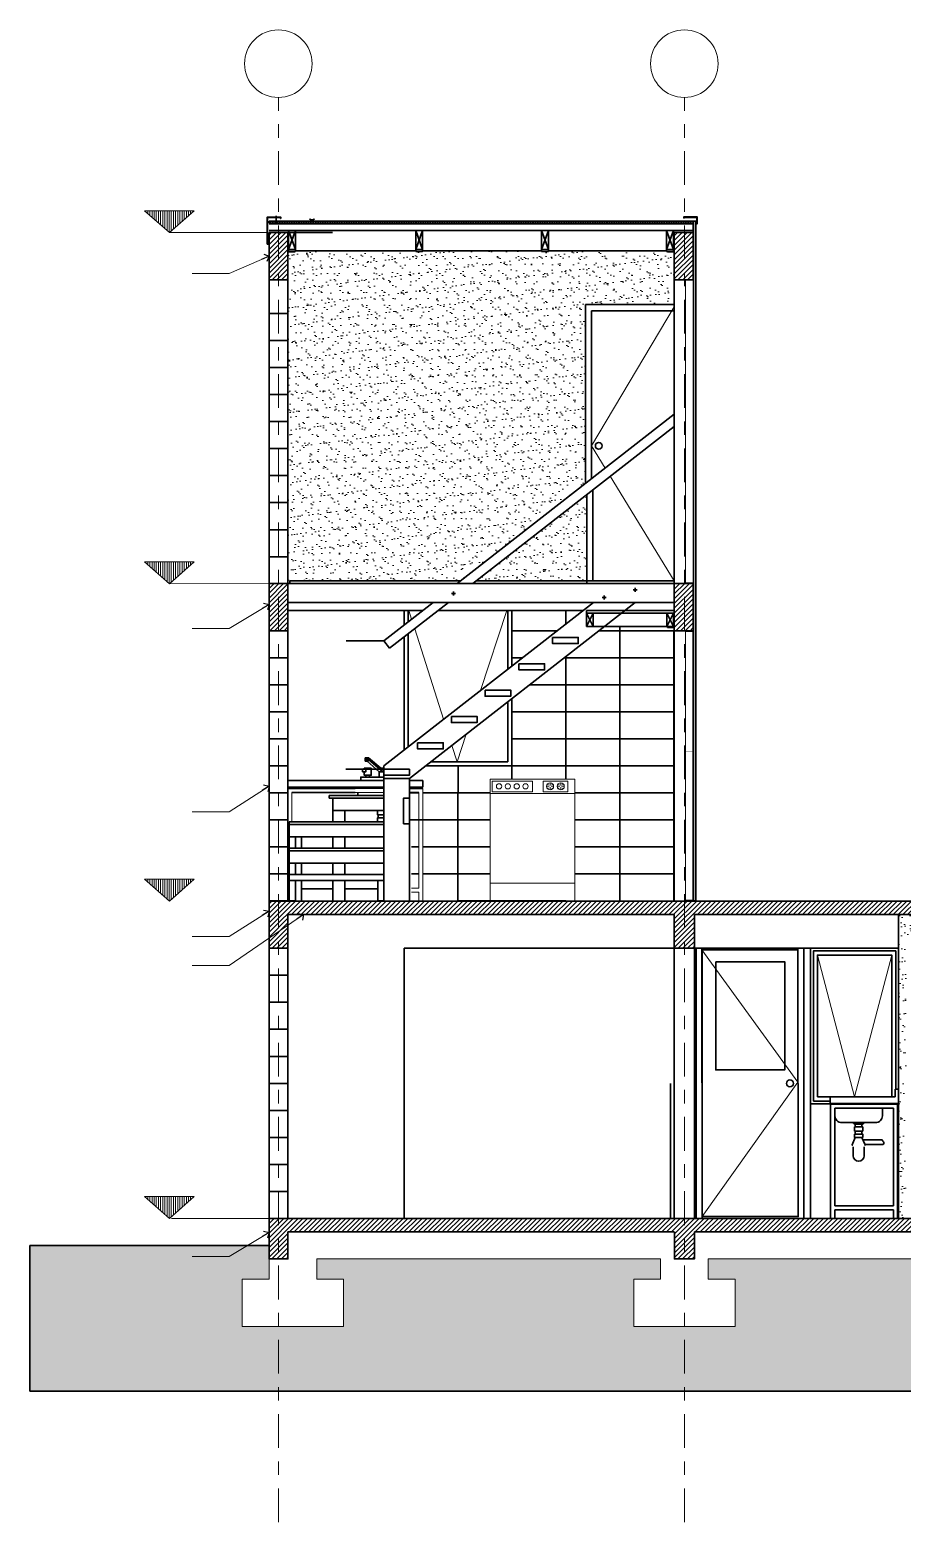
# Model space of a CAD drawing. Header units: metres. Extents: x -111 to 15, y -108 to -10.
# Drawn here: x -35.19 to -28.73, y -39.1 to -28.05 of the extents above; entities that cross this region are included whole.
import ezdxf

# ---------------------------------------------------------------- set-up
doc = ezdxf.new("R2010")
doc.units = ezdxf.units.M
doc.header["$LTSCALE"] = 5
doc.header["$MEASUREMENT"] = 0
doc.linetypes.add('CENTER', pattern=[2, 1.25, -0.25, 0.25, -0.25])
doc.layers.get('0').update_dxf_attribs({"color": 30})
for name, color, linetype, lineweight in [('A-ANNO-SYMB', 3, 'Continuous', 18), ('A-ELEV-MBE1', 7, 'Continuous', 35), ('A-SECT-MCUT', 7, 'Continuous', 35), ('A-SECT-PATT', 8, 'Continuous', 18)]:
    doc.layers.add(name, color=color, linetype=linetype, lineweight=lineweight)
doc.styles.add('E-ROMANS', font='romans.shx', dxfattribs={"width": 0.8})
doc.dimstyles.new('E-0050_TICK_12', dxfattribs={"dimscale": 0.001, "dimtxt": 60, "dimasz": 60, "dimexe": 30, "dimexo": 20, "dimgap": 30, "dimtad": 0, "dimzin": 0, "dimdsep": 46, "dimtxsty": 'E-ROMANS', "dimblk": 'OBLIQUE', "dimcen": 30, "dimclrd": 256, "dimclre": 256, "dimclrt": 256, "dimadec": 0, "dimazin": 0, "dimtfac": 1, "dimtmove": 1, "dimatfit": 3, "dimldrblk": 'OPEN90', "dimfxl": 1, "dimtfill": 1, "dimtolj": 1, "dimtzin": 0, "dimlwd": -1, "dimarcsym": 0})
pattern_1 = [(45, (-35.186701, -38.129995), (-0.01767767, 0.01767767), [])]
pattern_2 = [(37.5, (-35.1867, -38.129995), (-0.00314967, 0.0963412), [0, -0.076, 0, -0.085, 0, -0.08125]), (7.5, (-35.1867, -38.13), (0.0884888, 0.1411073), [0, -0.041, 0, -0.0685, 0, -0.02625]), (327.5, (-35.2482, -38.129995), (0.1557071, 0.00028295), [0, -0.025, 0, -0.09, 0, -0.1175]), (317.5, (-35.2482, -38.13), (0.1503063, 0.0438838), [0, -0.0125, 0, -0.059, 0, -0.0675])]

# ---------------------------------------------------------------- blocks, each defined once
blk = doc.blocks.new('_Oblique')
at = {"color": 0, "linetype": 'ByBlock', "lineweight": -2}
blk.add_line((-0.5, -0.5), (0.5, 0.5), dxfattribs=at)
blk = doc.blocks.new('_Open90')
at = {"color": 0, "linetype": 'ByBlock', "lineweight": -2}
for p, q in [((0, 0), (-1, 0)), ((-0.5, 0.5), (0, 0)), ((0, 0), (-0.5, -0.5))]:
    blk.add_line(p, q, dxfattribs=at)

msp = doc.modelspace()

# ---------------------------------------------------------------- hatches: boundary and pattern name
at = {"layer": 'A-SECT-PATT'}
h = msp.add_hatch(dxfattribs=at)
h.set_pattern_fill('ANSI31', color=256, scale=0.005, angle=225, style=0)
h.set_pattern_definition([(270, (170.330776, -161.218171), (0.015875, -3e-17), [])])
h.paths.add_polyline_path([(-34.337, -29.391), (-34.153, -29.553), (-33.969, -29.391)])
h = msp.add_hatch(dxfattribs=at)
h.set_pattern_fill('ANSI31', color=256, scale=0.1, style=0)
h.set_pattern_definition([(45, (-53.859496, -47.525636), (-0.008838835, 0.008838835), [])])
h.paths.add_polyline_path([(-30.276, -29.469), (-33.416, -29.469), (-33.416, -29.484), (-30.276, -29.484)])
h = msp.add_hatch(dxfattribs=at)
h.set_pattern_fill('ANSI31', color=256, scale=0.2, style=0)
h.set_pattern_definition(pattern_1)
h.paths.add_polyline_path([(-33.276, -29.552), (-33.416, -29.552), (-33.416, -29.902), (-33.276, -29.902)])
h = msp.add_hatch(dxfattribs=at)
h.set_pattern_fill('ANSI31', color=256, scale=0.2, style=0)
h.set_pattern_definition(pattern_1)
h.paths.add_polyline_path([(-30.276, -29.552), (-30.416, -29.552), (-30.416, -29.902), (-30.276, -29.902)])
h = msp.add_hatch(dxfattribs=at)
h.set_pattern_fill('AR-SAND', color=256, scale=0.05, style=0)
h.set_pattern_definition(pattern_2)
h.paths.add_polyline_path([(-31.074, -30.086), (-30.416, -30.086), (-30.416, -29.902), (-30.416, -29.694), (-30.422, -29.694), (-30.422, -29.692), (-30.472, -29.692), (-30.472, -29.688), (-31.348, -29.688), (-31.348, -29.692), (-31.398, -29.692), (-31.398, -29.688), (-32.279, -29.688), (-32.279, -29.692), (-32.329, -29.692), (-32.329, -29.688), (-33.221, -29.688), (-33.221, -29.692), (-33.226, -29.692), (-33.226, -29.694), (-33.276, -29.694), (-33.276, -29.902), (-33.276, -30.152), (-33.276, -30.352), (-33.276, -30.552), (-33.276, -30.752), (-33.276, -30.952), (-33.276, -31.152), (-33.276, -31.352), (-33.276, -31.552), (-33.276, -31.752), (-33.276, -31.952), (-33.276, -32.151), (-33.263, -32.151), (-33.263, -32.131), (-31.996, -32.131), (-31.074, -31.412)])
h.paths.add_polyline_path([(-31.064, -31.493), (-31.882, -32.131), (-31.064, -32.131)], flags=17)
h = msp.add_hatch(dxfattribs=at)
h.set_pattern_fill('ANSI31', color=256, scale=0.005, angle=225, style=0)
h.set_pattern_definition([(270, (170.330776, -163.817288), (0.015875, -3e-17), [])])
h.paths.add_polyline_path([(-34.337, -31.99), (-34.153, -32.152), (-33.969, -31.99)])
h = msp.add_hatch(dxfattribs=at)
h.set_pattern_fill('ANSI31', color=256, scale=0.2, style=0)
h.set_pattern_definition(pattern_1)
h.paths.add_polyline_path([(-33.276, -32.15), (-33.416, -32.15), (-33.416, -32.5), (-33.276, -32.5)])
h = msp.add_hatch(dxfattribs=at)
h.set_pattern_fill('ANSI31', color=256, scale=0.2, style=0)
h.set_pattern_definition(pattern_1)
h.paths.add_polyline_path([(-30.276, -32.15), (-30.416, -32.15), (-30.416, -32.5), (-30.276, -32.5)])
h = msp.add_hatch(dxfattribs=at)
h.set_pattern_fill('STEEL', color=256, scale=0.02, angle=90, style=0)
h.set_pattern_definition([(225, (34.5176769, -66.8587383), (-0.00176776695, 0.00176776695), []), (225, (34.5164269, -66.8587383), (-0.00176776695, 0.00176776695), [])])
h.paths.add_polyline_path([(-30.466, -32.475), (-30.466, -32.47), (-30.421, -32.47), (-30.421, -32.425), (-30.416, -32.425), (-30.416, -32.475)])
h = msp.add_hatch(dxfattribs=at)
h.set_pattern_fill('ANSI31', color=256, scale=0.005, angle=225, style=0)
h.set_pattern_definition([(270, (170.330776, -166.166081), (0.015875, -3e-17), [])])
h.paths.add_polyline_path([(-34.337, -34.339), (-34.153, -34.501), (-33.969, -34.339)])
h = msp.add_hatch(dxfattribs=at)
h.set_pattern_fill('ANSI31', color=256, scale=0.2, style=0)
h.set_pattern_definition(pattern_1)
h.paths.add_polyline_path([(-33.276, -34.601), (-30.416, -34.601), (-30.416, -34.851), (-30.266, -34.851), (-30.266, -34.601), (-27.423, -34.601), (-27.423, -34.851), (-27.273, -34.851), (-27.273, -34.501), (-27.423, -34.501), (-32.079, -34.501), (-33.416, -34.501), (-33.416, -34.851), (-33.276, -34.851)])
h = msp.add_hatch(dxfattribs=at)
h.set_pattern_fill('AR-SAND', color=256, scale=0.05, style=0)
h.set_pattern_definition(pattern_2)
h.paths.add_polyline_path([(-27.423, -35.051), (-27.423, -34.851), (-27.423, -34.601), (-28.756, -34.601), (-28.756, -36.851), (-28.701, -36.851), (-28.701, -36.847), (-28.701, -34.802), (-27.981, -34.802), (-27.981, -36.847), (-27.981, -36.851), (-27.423, -36.851), (-27.423, -36.651), (-27.423, -36.451), (-27.423, -36.251), (-27.423, -36.051), (-27.423, -35.851), (-27.423, -35.651), (-27.423, -35.451)])
h = msp.add_hatch(dxfattribs=at)
h.set_pattern_fill('ANSI31', color=256, scale=0.005, angle=225, style=0)
h.set_pattern_definition([(270, (170.330776, -168.516081), (0.015875, -3e-17), [])])
h.paths.add_polyline_path([(-34.337, -36.689), (-34.153, -36.851), (-33.969, -36.689)])
h = msp.add_hatch(dxfattribs=at)
h.set_pattern_fill('ANSI31', color=256, scale=0.2, style=0)
h.set_pattern_definition(pattern_1)
h.paths.add_polyline_path([(-27.273, -36.851), (-27.413, -36.851), (-30.266, -36.851), (-30.415, -36.851), (-33.276, -36.851), (-33.416, -36.851), (-33.416, -37.151), (-33.276, -37.151), (-33.276, -36.951), (-30.415, -36.951), (-30.415, -37.151), (-30.266, -37.151), (-30.266, -36.951), (-27.413, -36.951), (-27.413, -37.151), (-27.273, -37.151)])
h = msp.add_hatch(dxfattribs=at)
h.set_pattern_fill('DOTS', color=256, style=0)
h.set_pattern_definition([(0, (-82.26062, -40.94572), (0.03125, 0.0625), [0, -0.0625])])
h.paths.add_polyline_path([(-27.824, -37.301), (-27.625, -37.301), (-27.625, -37.151), (-30.165, -37.151), (-30.165, -37.301), (-29.966, -37.301), (-29.966, -37.651), (-30.716, -37.651), (-30.716, -37.301), (-30.517, -37.301), (-30.517, -37.151), (-33.063, -37.151), (-33.063, -37.301), (-32.864, -37.301), (-32.864, -37.651), (-33.614, -37.651), (-33.614, -37.301), (-33.415, -37.301), (-33.415, -37.151), (-33.416, -37.151), (-33.416, -37.051), (-35.187, -37.051), (-35.187, -38.13), (-24.715, -38.13), (-24.715, -37.651), (-24.715, -37.301), (-24.516, -37.301), (-24.516, -37.151), (-24.41, -37.151), (-24.41, -37.051), (-27.273, -37.051), (-27.273, -37.151), (-27.273, -37.301), (-27.074, -37.301), (-27.074, -37.651), (-27.824, -37.651)])

# ---------------------------------------------------------------- linework, layer by layer
at = {"layer": 'A-ANNO-SYMB'}
for p, q in [((-34.153, -29.553), (-33.426, -29.551)), ((-30.333, -29.904), (-30.333, -32.145)), ((-30.313, -29.906), (-30.276, -29.906)), ((-30.276, -29.906), (-30.276, -32.147)), ((-30.277, -32.145), (-30.333, -32.145)), ((-30.276, -32.147), (-30.313, -32.147)), ((-34.155, -32.152), (-33.209, -32.151)), ((-30.333, -32.506), (-30.333, -34.495)), ((-30.277, -32.506), (-30.333, -32.506)), ((-30.277, -32.506), (-30.277, -34.497)), ((-33.276, -33.659), (-33.276, -33.609)), ((-33.276, -34.436), (-33.276, -33.667)), ((-32.566, -33.667), (-32.777, -33.667)), ((-32.278, -34.436), (-32.278, -33.667)), ((-33.246, -33.909), (-33.246, -33.697)), ((-32.566, -33.697), (-32.777, -33.697)), ((-32.308, -34.406), (-32.308, -33.697)), ((-33.276, -34.436), (-33.276, -34.5)), ((-32.36, -34.406), (-32.308, -34.406)), ((-32.36, -34.436), (-32.308, -34.436)), ((-32.308, -34.436), (-32.308, -34.5)), ((-32.278, -34.436), (-32.278, -34.5)), ((-30.278, -34.495), (-30.333, -34.495)), ((-33.416, -36.851), (-34.139, -36.851))]:
    msp.add_line(p, q, dxfattribs=at)
at = {"layer": 'A-ANNO-SYMB', "ltscale": 0.003}
for p, q in [((-31.029, -31.131), (-30.416, -30.101)), ((-31.029, -31.131), (-30.927, -31.297)), ((-30.891, -31.357), (-30.416, -32.131)), ((-32.38, -32.351), (-32.36, -32.414)), ((-31.85, -32.943), (-31.655, -32.351)), ((-32.337, -32.485), (-32.124, -33.156)), ((-32.062, -33.349), (-32.023, -33.471)), ((-32.023, -33.471), (-31.956, -33.267)), ((-31.778, -33.609), (-31.778, -33.659)), ((-31.361, -33.652), (-31.341, -33.652)), ((-31.348, -33.665), (-31.353, -33.671)), ((-31.352, -33.635), (-31.348, -33.639)), ((-31.335, -33.646), (-31.335, -33.626)), ((-31.335, -33.659), (-31.335, -33.678)), ((-31.308, -33.652), (-31.328, -33.652)), ((-31.322, -33.639), (-31.316, -33.634)), ((-31.316, -33.671), (-31.322, -33.665)), ((-31.282, -33.652), (-31.263, -33.652)), ((-31.269, -33.665), (-31.275, -33.671)), ((-31.274, -33.635), (-31.269, -33.639)), ((-31.256, -33.646), (-31.256, -33.626)), ((-31.256, -33.659), (-31.256, -33.678)), ((-31.23, -33.652), (-31.25, -33.652)), ((-31.243, -33.639), (-31.238, -33.634)), ((-31.238, -33.671), (-31.243, -33.665)), ((-31.152, -33.705), (-31.778, -33.705)), ((-31.778, -34.37), (-31.152, -34.37)), ((-29.081, -35.952), (-29.356, -34.901)), ((-29.081, -35.952), (-28.806, -34.901)), ((-33.415, -37.151), (-33.415, -37.301)), ((-33.063, -37.151), (-30.517, -37.151)), ((-33.063, -37.151), (-33.063, -37.301)), ((-30.517, -37.151), (-30.517, -37.301)), ((-30.165, -37.151), (-27.625, -37.151)), ((-30.165, -37.151), (-30.165, -37.301)), ((-33.614, -37.301), (-33.614, -37.651)), ((-33.415, -37.301), (-33.614, -37.301)), ((-32.864, -37.301), (-33.063, -37.301)), ((-32.864, -37.301), (-32.864, -37.651)), ((-30.716, -37.301), (-30.716, -37.651)), ((-30.517, -37.301), (-30.716, -37.301)), ((-29.966, -37.301), (-30.165, -37.301)), ((-29.966, -37.301), (-29.966, -37.651)), ((-32.864, -37.651), (-33.614, -37.651)), ((-29.966, -37.651), (-30.716, -37.651))]:
    msp.add_line(p, q, dxfattribs=at)
at = {"layer": 'A-ANNO-SYMB', "linetype": 'CENTER', "ltscale": 0.04}
for points in [[(-33.346, -39.1), (-33.346, -28.552)], [(-30.341, -39.1), (-30.341, -28.552)]]:
    msp.add_lwpolyline(points, dxfattribs=at)
at = {"layer": 'A-ANNO-SYMB'}
for points in [[(-34.153, -29.553), (-34.337, -29.391), (-33.969, -29.391)], [(-34.153, -32.152), (-34.337, -31.99), (-33.969, -31.99)], [(-34.153, -34.501), (-34.337, -34.339), (-33.969, -34.339)], [(-32.308, -34.436), (-32.36, -34.436), (-32.36, -34.436), (-32.308, -34.436)], [(-34.153, -36.851), (-34.337, -36.689), (-33.969, -36.689)]]:
    msp.add_lwpolyline(points, close=True, dxfattribs=at)
at = {"layer": 'A-ANNO-SYMB', "ltscale": 0.003}
for points in [[(-31.778, -34.5), (-31.778, -33.6), (-31.152, -33.6), (-31.152, -34.5)], [(-31.765, -33.692), (-31.765, -33.613), (-31.465, -33.613), (-31.465, -33.692)], [(-31.387, -33.692), (-31.387, -33.613), (-31.204, -33.613), (-31.204, -33.692)]]:
    msp.add_lwpolyline(points, close=True, dxfattribs=at)
msp.add_lwpolyline([(-30.211, -34.862), (-29.501, -35.841), (-30.208, -36.837)], dxfattribs=at)
at = {"layer": 'A-ANNO-SYMB'}
for centre in [(-33.347, -28.302), (-30.341, -28.302)]:
    msp.add_circle(centre, 0.25, dxfattribs=at)
at = {"layer": 'A-ANNO-SYMB', "ltscale": 0.003}
for centre, radius in [((-31.713, -33.652), 0.0196), ((-31.648, -33.652), 0.0196), ((-31.582, -33.652), 0.0196), ((-31.517, -33.652), 0.0196), ((-31.335, -33.652), 0.0261), ((-31.256, -33.652), 0.0261)]:
    msp.add_circle(centre, radius, dxfattribs=at)
at = {"layer": 'A-ELEV-MBE1'}
for p, q in [((-33.416, -29.469), (-30.276, -29.469)), ((-33.416, -29.484), (-33.416, -29.469)), ((-33.416, -29.484), (-30.276, -29.484)), ((-33.416, -29.488), (-30.276, -29.488)), ((-33.364, -29.429), (-33.364, -29.488)), ((-33.332, -29.448), (-33.329, -29.448)), ((-30.342, -29.447), (-30.345, -29.447)), ((-30.276, -29.484), (-30.276, -29.469)), ((-30.276, -29.484), (-30.276, -29.552)), ((-30.256, -29.469), (-30.274, -29.469)), ((-30.255, -29.487), (-30.255, -29.474)), ((-30.252, -29.474), (-30.255, -29.474)), ((-30.252, -29.484), (-30.252, -29.474)), ((-33.416, -29.538), (-30.276, -29.538)), ((-33.276, -29.552), (-32.945, -29.552)), ((-33.271, -29.594), (-33.276, -29.594)), ((-33.272, -29.594), (-33.272, -29.538)), ((-30.422, -29.692), (-30.422, -29.538)), ((-33.422, -29.635), (-33.422, -29.625)), ((-33.419, -29.625), (-33.422, -29.625)), ((-33.419, -29.638), (-33.419, -29.625)), ((-33.226, -29.694), (-33.226, -29.692)), ((-33.221, -29.688), (-32.329, -29.688)), ((-32.279, -29.688), (-31.398, -29.688)), ((-31.348, -29.688), (-30.472, -29.688)), ((-30.422, -29.644), (-30.417, -29.644)), ((-30.416, -29.902), (-30.416, -34.501)), ((-31.074, -31.412), (-31.074, -30.086)), ((-30.416, -30.086), (-31.074, -30.086)), ((-31.029, -30.131), (-31.029, -31.377)), ((-30.416, -30.131), (-31.029, -30.131)), ((-32.022, -32.151), (-30.416, -30.898)), ((-31.908, -32.151), (-30.416, -30.987)), ((-31.019, -31.458), (-31.019, -32.131)), ((-31.064, -32.131), (-31.064, -31.493)), ((-33.263, -32.131), (-33.263, -32.151)), ((-31.996, -32.131), (-33.263, -32.131)), ((-30.416, -32.131), (-31.882, -32.131)), ((-31.064, -32.131), (-31.064, -32.151)), ((-33.276, -32.151), (-30.416, -32.151)), ((-32.035, -32.225), (-32.065, -32.225)), ((-32.05, -32.24), (-32.05, -32.21)), ((-31.064, -32.151), (-31.882, -32.151)), ((-30.378, -32.151), (-31.064, -32.151)), ((-30.919, -32.254), (-30.949, -32.254)), ((-30.934, -32.269), (-30.934, -32.239)), ((-30.69, -32.198), (-30.72, -32.198)), ((-30.705, -32.213), (-30.705, -32.183)), ((-33.276, -32.291), (-30.416, -32.291)), ((-32.278, -32.351), (-33.276, -32.351)), ((-32.566, -33.501), (-31.014, -32.291)), ((-32.566, -32.575), (-32.201, -32.291)), ((-32.523, -32.63), (-32.088, -32.291)), ((-32.416, -32.351), (-32.416, -32.458)), ((-32.416, -32.458), (-32.416, -32.351)), ((-32.386, -32.435), (-32.386, -32.351)), ((-32.376, -33.594), (-30.705, -32.291)), ((-31.091, -32.351), (-32.164, -32.351)), ((-31.648, -32.786), (-31.648, -32.351)), ((-31.618, -32.711), (-31.618, -32.351)), ((-31.218, -32.45), (-31.218, -32.351)), ((-31.066, -32.35), (-31.066, -32.37)), ((-30.807, -32.37), (-30.416, -32.37)), ((-30.416, -32.351), (-30.782, -32.351)), ((-30.781, -32.35), (-30.416, -32.35)), ((-30.421, -32.469), (-30.421, -32.37)), ((-30.935, -32.47), (-30.416, -32.47)), ((-32.566, -32.575), (-32.846, -32.575)), ((-32.566, -32.575), (-32.523, -32.63)), ((-32.416, -32.615), (-32.416, -32.547)), ((-32.416, -32.547), (-32.416, -33.384)), ((-32.416, -32.547), (-32.416, -32.615)), ((-32.386, -33.361), (-32.386, -32.524)), ((-32.386, -32.583), (-32.386, -32.524)), ((-32.416, -33.384), (-32.416, -32.757)), ((-31.648, -33.471), (-31.648, -33.027)), ((-31.618, -33.501), (-31.618, -33.028)), ((-32.705, -33.44), (-32.705, -33.453)), ((-32.679, -33.44), (-32.705, -33.44)), ((-32.705, -33.453), (-32.705, -33.466)), ((-32.705, -33.453), (-32.679, -33.453)), ((-32.705, -33.466), (-32.679, -33.466)), ((-32.69, -33.466), (-32.6, -33.544)), ((-32.679, -33.453), (-32.679, -33.44)), ((-32.574, -33.531), (-32.679, -33.44)), ((-32.679, -33.466), (-32.679, -33.453)), ((-32.679, -33.453), (-32.574, -33.544)), ((-32.218, -33.471), (-31.648, -33.471)), ((-31.648, -33.471), (-32.036, -33.471)), ((-32.566, -33.525), (-32.848, -33.525)), ((-32.698, -33.583), (-32.698, -33.57)), ((-32.672, -33.57), (-32.672, -33.583)), ((-32.6, -33.544), (-32.6, -33.583)), ((-32.6, -33.544), (-32.574, -33.544)), ((-32.566, -33.518), (-32.589, -33.518)), ((-32.566, -33.501), (-32.566, -34.305)), ((-31.618, -33.5), (-32.102, -33.5)), ((-31.618, -33.501), (-32.102, -33.501)), ((-33.276, -33.609), (-32.566, -33.609)), ((-33.276, -33.659), (-32.566, -33.659)), ((-33.276, -33.667), (-32.777, -33.667)), ((-32.737, -33.609), (-32.566, -33.609)), ((-32.566, -33.705), (-32.566, -33.588)), ((-32.376, -33.594), (-32.566, -33.594)), ((-32.376, -33.594), (-32.376, -34.5)), ((-32.376, -33.609), (-32.278, -33.609)), ((-32.376, -33.659), (-32.278, -33.659)), ((-32.376, -33.667), (-32.278, -33.667)), ((-32.278, -33.659), (-32.278, -33.609)), ((-33.246, -33.697), (-32.777, -33.697)), ((-32.97, -33.72), (-32.97, -33.74)), ((-32.566, -33.72), (-32.97, -33.72)), ((-32.566, -33.74), (-32.97, -33.74)), ((-32.944, -33.74), (-32.944, -33.915)), ((-32.376, -33.697), (-32.308, -33.697)), ((-32.308, -33.7), (-32.376, -33.7)), ((-31.152, -33.7), (-30.418, -33.7)), ((-30.418, -33.7), (-30.418, -34.5)), ((-33.266, -33.935), (-33.266, -33.915)), ((-32.566, -33.915), (-33.266, -33.915)), ((-32.566, -33.83), (-32.944, -33.83)), ((-32.854, -33.83), (-32.854, -33.915)), ((-32.609, -33.832), (-32.609, -33.83)), ((-32.609, -33.886), (-32.609, -33.862)), ((-33.266, -34.11), (-33.266, -33.935)), ((-32.566, -33.935), (-33.266, -33.935)), ((-32.566, -34.025), (-33.266, -34.025)), ((-33.221, -34.11), (-33.221, -34.025)), ((-33.176, -34.025), (-33.176, -34.11)), ((-32.944, -34.025), (-32.944, -34.11)), ((-32.854, -34.025), (-32.854, -34.11)), ((-33.266, -34.11), (-33.266, -34.13)), ((-32.566, -34.11), (-33.266, -34.11)), ((-33.266, -34.13), (-33.266, -34.305)), ((-32.566, -34.13), (-33.266, -34.13)), ((-32.566, -34.22), (-33.266, -34.22)), ((-33.221, -34.22), (-33.221, -34.305)), ((-33.176, -34.305), (-33.176, -34.22)), ((-32.944, -34.22), (-32.944, -34.305)), ((-32.854, -34.22), (-32.854, -34.305)), ((-33.266, -34.35), (-33.266, -34.305)), ((-32.566, -34.305), (-33.266, -34.305)), ((-32.566, -34.35), (-33.266, -34.35)), ((-33.176, -34.35), (-33.176, -34.5)), ((-32.944, -34.35), (-32.944, -34.5)), ((-32.854, -34.35), (-32.854, -34.5)), ((-32.566, -34.305), (-32.566, -34.35)), ((-32.944, -34.41), (-33.176, -34.41)), ((-32.611, -34.41), (-32.854, -34.41)), ((-28.756, -34.601), (-28.756, -36.851)), ((-32.416, -34.851), (-32.416, -36.851)), ((-32.416, -34.851), (-28.756, -34.851)), ((-30.417, -34.851), (-30.416, -36.851)), ((-30.266, -34.851), (-30.266, -36.851)), ((-30.253, -34.851), (-30.253, -36.851)), ((-30.211, -34.862), (-30.211, -34.851)), ((-30.211, -34.862), (-29.581, -34.862)), ((-30.208, -36.851), (-30.208, -34.866)), ((-29.501, -34.862), (-29.501, -34.851)), ((-29.456, -34.851), (-29.456, -36.851)), ((-29.406, -34.851), (-29.406, -36.851)), ((-30.443, -36.851), (-30.443, -35.851)), ((-28.781, -35.951), (-28.781, -35.895)), ((-28.781, -35.895), (-28.781, -35.951)), ((-28.756, -35.895), (-28.781, -35.895)), ((-29.261, -36.002), (-29.406, -36.002)), ((-29.261, -35.982), (-29.386, -35.982)), ((-29.261, -35.952), (-29.356, -35.952)), ((-29.261, -35.951), (-29.261, -36.001)), ((-29.261, -35.951), (-28.781, -35.951)), ((-29.261, -36.001), (-28.756, -36.001)), ((-29.258, -36.005), (-29.258, -36.851)), ((-29.258, -36.005), (-28.762, -36.005)), ((-29.19, -35.952), (-28.805, -35.952)), ((-28.762, -36.005), (-28.762, -36.851)), ((-29.228, -36.035), (-28.792, -36.035)), ((-29.228, -36.035), (-29.228, -36.757)), ((-28.792, -36.035), (-28.792, -36.757)), ((-29.076, -36.174), (-29.076, -36.154)), ((-29.076, -36.227), (-29.076, -36.204)), ((-29.026, -36.174), (-29.026, -36.154)), ((-29.026, -36.227), (-29.026, -36.204)), ((-29.092, -36.321), (-29.092, -36.387)), ((-29.076, -36.253), (-29.076, -36.251)), ((-29.076, -36.253), (-29.026, -36.253)), ((-29.026, -36.253), (-29.026, -36.251)), ((-29.019, -36.268), (-28.876, -36.268)), ((-29.01, -36.321), (-29.01, -36.387)), ((-29.004, -36.303), (-28.868, -36.303)), ((-29.228, -36.757), (-28.792, -36.757)), ((-29.228, -36.787), (-28.792, -36.787)), ((-29.228, -36.787), (-29.228, -36.851)), ((-28.792, -36.787), (-28.792, -36.851)), ((-33.416, -37.051), (-35.187, -37.051)), ((-35.187, -37.051), (-35.187, -38.13)), ((-35.187, -38.13), (-13.392, -38.13))]:
    msp.add_line(p, q, dxfattribs=at)
at = {"layer": 'A-ELEV-MBE1', "ltscale": 0.03}
for p, q in [((-31.066, -32.35), (-30.781, -32.35)), ((-31.066, -32.37), (-30.807, -32.37)), ((-31.016, -32.37), (-31.066, -32.47)), ((-31.066, -32.37), (-31.016, -32.47)), ((-30.421, -32.37), (-30.471, -32.47)), ((-31.066, -32.47), (-30.935, -32.47)), ((-30.471, -32.37), (-30.421, -32.47))]:
    msp.add_line(p, q, dxfattribs=at)
at = {"layer": 'A-ELEV-MBE1'}
for points in [[(-33.419, -29.638), (-33.429, -29.638), (-33.429, -29.438), (-33.329, -29.438), (-33.329, -29.448)], [(-33.422, -29.635), (-33.426, -29.635), (-33.426, -29.441), (-33.332, -29.441), (-33.332, -29.448)], [(-30.255, -29.487), (-30.245, -29.487), (-30.245, -29.437), (-30.345, -29.437), (-30.345, -29.447)], [(-30.252, -29.484), (-30.248, -29.484), (-30.248, -29.44), (-30.342, -29.44), (-30.342, -29.447)], [(-30.256, -29.469), (-30.256, -34.499), (-30.274, -34.499), (-30.274, -29.469)], [(-33.276, -29.594), (-33.276, -29.694), (-33.226, -29.694)], [(-30.417, -29.594), (-30.417, -29.694), (-30.467, -29.694)], [(-33.271, -29.678), (-33.271, -29.692), (-33.221, -29.692), (-33.221, -29.678)], [(-32.329, -29.678), (-32.329, -29.692), (-32.279, -29.692), (-32.279, -29.678)], [(-31.398, -29.678), (-31.398, -29.692), (-31.348, -29.692), (-31.348, -29.678)], [(-30.472, -29.678), (-30.472, -29.692), (-30.422, -29.692), (-30.422, -29.678)], [(-31.42, -32.501), (-31.618, -32.501), (-31.618, -32.351)], [(-30.818, -32.47), (-30.818, -32.501), (-30.974, -32.501)], [(-30.418, -32.501), (-30.418, -32.501), (-30.818, -32.501), (-30.818, -32.47)], [(-30.466, -32.475), (-30.466, -32.47), (-30.421, -32.47), (-30.421, -32.425), (-30.416, -32.425)], [(-30.466, -32.475), (-30.416, -32.475), (-30.416, -32.425)], [(-31.54, -32.701), (-31.618, -32.701), (-31.618, -32.501), (-31.283, -32.501)], [(-30.974, -32.501), (-30.818, -32.501), (-30.818, -32.701), (-31.218, -32.701), (-31.218, -32.691)], [(-31.618, -32.762), (-31.618, -32.701), (-31.609, -32.701)], [(-31.231, -32.701), (-31.218, -32.701), (-31.218, -32.901), (-31.487, -32.901)], [(-31.218, -32.691), (-31.218, -32.701), (-31.231, -32.701)], [(-31.487, -32.901), (-31.218, -32.901), (-31.218, -33.101), (-31.618, -33.101), (-31.618, -33.003)], [(-32.566, -33.583), (-32.737, -33.583), (-32.737, -33.609), (-32.566, -33.609)], [(-32.711, -33.525), (-32.711, -33.518), (-32.659, -33.518), (-32.659, -33.57), (-32.711, -33.57), (-32.711, -33.544)], [(-32.256, -33.5), (-32.016, -33.5), (-32.016, -33.7)], [(-31.618, -33.6), (-31.618, -33.5), (-31.218, -33.5), (-31.218, -33.6)], [(-31.218, -33.6), (-31.218, -33.5), (-30.818, -33.5), (-30.818, -34.5)], [(-30.818, -33.6), (-30.818, -33.5), (-30.418, -33.5), (-30.418, -33.7), (-30.428, -33.7)], [(-32.759, -33.72), (-32.759, -33.697)], [(-32.421, -33.93), (-32.421, -33.74), (-32.376, -33.74), (-32.376, -33.93), (-32.421, -33.93)], [(-32.278, -33.7), (-32.079, -33.7)], [(-32.017, -33.7), (-32.278, -33.7)], [(-32.017, -33.7), (-32.049, -33.7)], [(-32.049, -33.7), (-32.017, -33.7)], [(-31.778, -33.9), (-32.017, -33.9), (-32.017, -33.7), (-31.778, -33.7)], [(-31.152, -33.7), (-31.111, -33.7)], [(-32.566, -33.862), (-32.614, -33.862), (-32.614, -33.832), (-32.566, -33.832)], [(-32.614, -33.909), (-32.614, -33.886), (-32.566, -33.886)], [(-32.278, -33.9), (-32.376, -33.9)], [(-32.36, -33.9), (-32.308, -33.9)], [(-32.079, -33.9), (-32.278, -33.9)], [(-32.278, -33.9), (-32.017, -33.9)], [(-32.049, -33.9), (-32.017, -33.9)], [(-31.778, -34.1), (-32.017, -34.1), (-32.017, -33.9), (-31.778, -33.9)], [(-31.111, -33.9), (-31.152, -33.9)], [(-31.152, -33.9), (-30.416, -33.9)], [(-32.36, -34.1), (-32.308, -34.1)], [(-32.308, -34.1), (-32.36, -34.1)], [(-32.017, -34.1), (-32.278, -34.1)], [(-32.278, -34.1), (-32.079, -34.1)], [(-32.017, -34.1), (-32.049, -34.1)], [(-32.049, -34.1), (-32.017, -34.1)], [(-31.778, -34.3), (-32.017, -34.3), (-32.017, -34.1), (-31.778, -34.1)], [(-30.416, -34.1), (-31.152, -34.1)], [(-31.152, -34.1), (-31.111, -34.1)], [(-33.266, -34.5), (-33.266, -34.35), (-33.221, -34.35), (-33.221, -34.5), (-33.266, -34.5)], [(-32.611, -34.5), (-32.611, -34.35), (-32.566, -34.35), (-32.566, -34.5), (-32.611, -34.5)], [(-32.36, -34.3), (-32.308, -34.3)], [(-32.308, -34.3), (-32.36, -34.3)], [(-32.017, -34.3), (-32.278, -34.3)], [(-32.278, -34.3), (-32.079, -34.3)], [(-32.017, -34.3), (-32.049, -34.3)], [(-32.049, -34.3), (-32.017, -34.3)], [(-32.017, -34.5), (-32.017, -34.3), (-31.778, -34.3)], [(-30.416, -34.3), (-31.152, -34.3)], [(-31.617, -34.5), (-32.017, -34.5), (-32.017, -34.436)], [(-30.416, -34.501), (-30.416, -34.501), (-30.266, -34.501)], [(-30.266, -34.601), (-30.266, -34.851), (-30.416, -34.851), (-30.416, -34.601)], [(-28.756, -35.895), (-28.756, -34.851), (-29.406, -34.851), (-29.406, -36.002)], [(-28.776, -35.895), (-28.776, -34.871), (-29.386, -34.871), (-29.386, -35.982)], [(-28.806, -35.952), (-28.806, -34.901), (-29.356, -34.901), (-29.356, -35.952)], [(-29.226, -36.005), (-29.226, -36.001)], [(-28.875, -36.001), (-28.875, -36.005)], [(-29.083, -36.147), (-29.08, -36.154), (-29.051, -36.154)], [(-29.019, -36.147), (-29.022, -36.154), (-29.051, -36.154)], [(-29.076, -36.253), (-29.098, -36.305), (-29.098, -36.309), (-29.098, -36.309)], [(-29.026, -36.253), (-29.003, -36.305), (-29.003, -36.309), (-29.003, -36.309)]]:
    msp.add_lwpolyline(points, dxfattribs=at)
at = {"layer": 'A-ELEV-MBE1', "const_width": 0.0015}
for points in [[(-30.334, -29.934), (-30.334, -29.904), (-30.325, -29.904), (-30.322, -29.907), (-30.305, -29.907), (-30.288, -29.907), (-30.285, -29.904), (-30.276, -29.904), (-30.276, -29.934)], [(-30.334, -32.12), (-30.334, -32.149), (-30.325, -32.149), (-30.322, -32.147), (-30.305, -32.147), (-30.288, -32.147), (-30.285, -32.149), (-30.276, -32.149), (-30.276, -32.12)], [(-30.334, -32.532), (-30.334, -32.502), (-30.325, -32.502), (-30.322, -32.505), (-30.305, -32.505), (-30.288, -32.505), (-30.285, -32.502), (-30.276, -32.502), (-30.276, -32.532)], [(-30.334, -33.421), (-30.334, -33.391), (-30.325, -33.391), (-30.322, -33.394), (-30.305, -33.394), (-30.288, -33.394), (-30.285, -33.391), (-30.276, -33.391), (-30.276, -33.421)], [(-30.334, -34.47), (-30.334, -34.5), (-30.325, -34.5), (-30.322, -34.497), (-30.305, -34.497), (-30.288, -34.497), (-30.285, -34.5), (-30.276, -34.5), (-30.276, -34.47)]]:
    msp.add_lwpolyline(points, dxfattribs=at)
at = {"layer": 'A-ELEV-MBE1'}
for points in [[(-31.064, -32.131), (-31.064, -32.151), (-30.416, -32.151), (-30.416, -32.131)], [(-30.818, -32.501), (-30.418, -32.501), (-30.418, -32.701), (-30.818, -32.701)], [(-31.218, -32.701), (-30.818, -32.701), (-30.818, -32.901), (-31.218, -32.901)], [(-30.818, -32.701), (-30.418, -32.701), (-30.418, -32.901), (-30.818, -32.901)], [(-31.218, -32.901), (-30.818, -32.901), (-30.818, -33.101), (-31.218, -33.101)], [(-30.818, -32.901), (-30.418, -32.901), (-30.418, -33.101), (-30.818, -33.101)], [(-31.618, -33.101), (-31.218, -33.101), (-31.218, -33.301), (-31.618, -33.301)], [(-31.218, -33.101), (-30.818, -33.101), (-30.818, -33.301), (-31.218, -33.301)], [(-30.818, -33.101), (-30.418, -33.101), (-30.418, -33.301), (-30.818, -33.301)], [(-31.618, -33.3), (-31.218, -33.3), (-31.218, -33.5), (-31.618, -33.5)], [(-31.618, -33.301), (-31.218, -33.301), (-31.218, -33.501), (-31.618, -33.501)], [(-31.218, -33.3), (-30.818, -33.3), (-30.818, -33.5), (-31.218, -33.5)], [(-31.218, -33.301), (-30.818, -33.301), (-30.818, -33.501), (-31.218, -33.501)], [(-30.818, -33.3), (-30.418, -33.3), (-30.418, -33.5), (-30.818, -33.5)], [(-30.818, -33.301), (-30.418, -33.301), (-30.418, -33.501), (-30.818, -33.501)], [(-32.724, -33.544), (-32.724, -33.525), (-32.698, -33.525), (-32.698, -33.544)], [(-30.211, -34.862), (-29.501, -34.862), (-29.498, -36.837), (-30.208, -36.837)], [(-30.108, -34.951), (-29.598, -34.951), (-29.598, -35.751), (-30.108, -35.751)], [(-29.088, -36.141), (-29.013, -36.141), (-29.013, -36.147), (-29.088, -36.147)], [(-29.081, -36.174), (-29.02, -36.174), (-29.02, -36.204), (-29.081, -36.204)], [(-29.081, -36.227), (-29.02, -36.227), (-29.02, -36.251), (-29.081, -36.251)]]:
    msp.add_lwpolyline(points, close=True, dxfattribs=at)
at = {"layer": 'A-ELEV-MBE1', "ltscale": 0.03}
for points in [[(-31.066, -32.47), (-31.066, -32.37), (-31.016, -32.37), (-31.016, -32.47), (-31.066, -32.47)], [(-30.471, -32.47), (-30.471, -32.37), (-30.421, -32.37), (-30.421, -32.47), (-30.471, -32.47)]]:
    msp.add_lwpolyline(points, dxfattribs=at)
for points in [[(-31.316, -32.55), (-31.126, -32.55), (-31.126, -32.595), (-31.316, -32.595)], [(-31.566, -32.745), (-31.376, -32.745), (-31.376, -32.79), (-31.566, -32.79)], [(-31.816, -32.94), (-31.626, -32.94), (-31.626, -32.985), (-31.816, -32.985)], [(-32.066, -33.135), (-31.876, -33.135), (-31.876, -33.18), (-32.066, -33.18)], [(-32.316, -33.33), (-32.126, -33.33), (-32.126, -33.375), (-32.316, -33.375)], [(-32.566, -33.525), (-32.376, -33.525), (-32.376, -33.57), (-32.566, -33.57)]]:
    msp.add_lwpolyline(points, close=True, dxfattribs=at)
at = {"layer": 'A-ELEV-MBE1', "ltscale": 0.003}
msp.add_lwpolyline([(-31.218, -34.5), (-31.618, -34.5)], dxfattribs=at)
at = {"layer": 'A-ELEV-MBE1'}
msp.add_lwpolyline([(-28.875, -36.035), (-28.875, -36.091, -0.414214), (-28.925, -36.141), (-29.176, -36.141, -0.414214), (-29.226, -36.091), (-29.226, -36.035)], format="xyb", dxfattribs=at)
for centre, radius in [((-30.975, -31.131), 0.025), ((-32.05, -32.225), 0.005), ((-30.934, -32.254), 0.005), ((-30.705, -32.198), 0.005), ((-29.559, -35.851), 0.025)]:
    msp.add_circle(centre, radius, dxfattribs=at)
for centre, radius, start, end in [((-33.098, -29.434), 0.0247, 219.4241, 320.5759), ((-29.051, -36.387), 0.0409, 180, 0)]:
    msp.add_arc(centre, radius, start, end, dxfattribs=at)
msp.add_open_spline([(-28.876, -36.268), (-28.876, -36.275), (-28.858, -36.286), (-28.864, -36.298), (-28.868, -36.303)], degree=3, knots=[0.01199805, 0.01199805, 0.01199805, 0.01199805, 0.03527208, 0.0529338, 0.0529338, 0.0529338, 0.0529338], dxfattribs=at)
at = {"layer": 'A-SECT-MCUT'}
for p, q in [((-33.271, -29.538), (-33.271, -29.678)), ((-33.271, -29.538), (-33.221, -29.538)), ((-33.271, -29.538), (-33.221, -29.678)), ((-33.221, -29.538), (-33.271, -29.678)), ((-33.221, -29.538), (-33.221, -29.678)), ((-32.329, -29.538), (-32.329, -29.678)), ((-32.329, -29.538), (-32.279, -29.538)), ((-32.329, -29.538), (-32.279, -29.678)), ((-32.279, -29.538), (-32.329, -29.678)), ((-32.279, -29.538), (-32.279, -29.678)), ((-31.398, -29.538), (-31.398, -29.678)), ((-31.398, -29.538), (-31.348, -29.538)), ((-31.398, -29.538), (-31.348, -29.678)), ((-31.348, -29.538), (-31.398, -29.678)), ((-31.348, -29.538), (-31.348, -29.678)), ((-30.472, -29.538), (-30.472, -29.678)), ((-30.472, -29.538), (-30.422, -29.538)), ((-30.472, -29.538), (-30.422, -29.678)), ((-30.422, -29.538), (-30.472, -29.678)), ((-30.422, -29.538), (-30.422, -29.678)), ((-33.271, -29.678), (-33.221, -29.678)), ((-32.329, -29.678), (-32.279, -29.678)), ((-31.398, -29.678), (-31.348, -29.678)), ((-30.472, -29.678), (-30.422, -29.678)), ((-33.416, -34.501), (-32.079, -34.501)), ((-32.079, -34.501), (-15.281, -34.501)), ((-33.276, -34.601), (-30.416, -34.601)), ((-30.266, -34.601), (-27.423, -34.601)), ((-33.276, -36.851), (-30.415, -36.851)), ((-30.266, -36.851), (-27.413, -36.851)), ((-33.276, -36.951), (-30.416, -36.951)), ((-30.266, -36.951), (-27.413, -36.951))]:
    msp.add_line(p, q, dxfattribs=at)
for points in [[(-33.416, -29.552), (-33.276, -29.552), (-33.276, -29.902), (-33.416, -29.902)], [(-30.416, -29.552), (-30.276, -29.552), (-30.276, -29.902), (-30.416, -29.902)], [(-33.416, -29.902), (-33.276, -29.902), (-33.276, -30.152), (-33.416, -30.152)], [(-33.416, -30.152), (-33.276, -30.152), (-33.276, -30.352), (-33.416, -30.352)], [(-33.416, -30.352), (-33.276, -30.352), (-33.276, -30.552), (-33.416, -30.552)], [(-33.416, -30.552), (-33.276, -30.552), (-33.276, -30.752), (-33.416, -30.752)], [(-33.416, -30.752), (-33.276, -30.752), (-33.276, -30.952), (-33.416, -30.952)], [(-33.416, -30.952), (-33.276, -30.952), (-33.276, -31.152), (-33.416, -31.152)], [(-33.416, -31.152), (-33.276, -31.152), (-33.276, -31.352), (-33.416, -31.352)], [(-33.416, -31.352), (-33.276, -31.352), (-33.276, -31.552), (-33.416, -31.552)], [(-33.416, -31.552), (-33.276, -31.552), (-33.276, -31.752), (-33.416, -31.752)], [(-33.416, -31.752), (-33.276, -31.752), (-33.276, -31.952), (-33.416, -31.952)], [(-33.416, -31.952), (-33.276, -31.952), (-33.276, -32.15), (-33.416, -32.15)], [(-33.416, -32.15), (-33.276, -32.15), (-33.276, -32.5), (-33.416, -32.5)], [(-30.416, -32.15), (-30.276, -32.15), (-30.276, -32.5), (-30.416, -32.5)], [(-33.416, -32.5), (-33.276, -32.5), (-33.276, -32.7), (-33.416, -32.7)], [(-33.416, -32.7), (-33.276, -32.7), (-33.276, -32.9), (-33.416, -32.9)], [(-33.416, -32.9), (-33.276, -32.9), (-33.276, -33.1), (-33.416, -33.1)], [(-33.416, -33.1), (-33.276, -33.1), (-33.276, -33.3), (-33.416, -33.3)], [(-33.416, -33.3), (-33.276, -33.3), (-33.276, -33.5), (-33.416, -33.5)], [(-33.416, -33.5), (-33.276, -33.5), (-33.276, -33.7), (-33.416, -33.7)], [(-33.416, -33.7), (-33.276, -33.7), (-33.276, -33.9), (-33.416, -33.9)], [(-33.416, -33.9), (-33.276, -33.9), (-33.276, -34.1), (-33.416, -34.1)], [(-33.416, -34.1), (-33.276, -34.1), (-33.276, -34.3), (-33.416, -34.3)], [(-33.416, -34.3), (-33.276, -34.3), (-33.276, -34.5), (-33.416, -34.5)], [(-33.416, -34.851), (-33.276, -34.851), (-33.276, -35.051), (-33.416, -35.051)], [(-33.416, -35.051), (-33.276, -35.051), (-33.276, -35.251), (-33.416, -35.251)], [(-33.416, -35.251), (-33.276, -35.251), (-33.276, -35.451), (-33.416, -35.451)], [(-33.416, -35.451), (-33.276, -35.451), (-33.276, -35.651), (-33.416, -35.651)], [(-33.416, -35.651), (-33.276, -35.651), (-33.276, -35.851), (-33.416, -35.851)], [(-33.416, -35.851), (-33.276, -35.851), (-33.276, -36.051), (-33.416, -36.051)], [(-33.416, -36.051), (-33.276, -36.051), (-33.276, -36.251), (-33.416, -36.251)], [(-33.416, -36.251), (-33.276, -36.251), (-33.276, -36.451), (-33.416, -36.451)], [(-33.416, -36.451), (-33.276, -36.451), (-33.276, -36.651), (-33.416, -36.651)], [(-33.416, -36.651), (-33.276, -36.651), (-33.276, -36.851), (-33.416, -36.851)]]:
    msp.add_lwpolyline(points, close=True, dxfattribs=at)
for points in [[(-33.276, -34.601), (-33.276, -34.851), (-33.416, -34.851), (-33.416, -34.501), (-33.276, -34.501)], [(-30.416, -34.501), (-30.266, -34.501)], [(-30.266, -34.601), (-30.266, -34.851), (-30.416, -34.851), (-30.416, -34.601)], [(-33.276, -36.951), (-33.276, -37.151), (-33.416, -37.151), (-33.416, -36.851), (-33.276, -36.851)], [(-30.415, -36.851), (-30.266, -36.851)], [(-30.266, -36.951), (-30.266, -37.151), (-30.415, -37.151)], [(-30.415, -36.951), (-30.415, -37.151), (-30.266, -37.151)]]:
    msp.add_lwpolyline(points, dxfattribs=at)

# ---------------------------------------------------------------- leaders
at = {"layer": 'A-ANNO-SYMB', "annotation_type": 0, "has_hookline": 1, "hookline_direction": 1}
for points, text_width in [([(-33.416, -29.727), (-33.71, -29.856), (-33.984, -29.856)], 1.18), ([(-33.416, -32.305), (-33.71, -32.484), (-33.984, -32.484)], 1.18), ([(-33.416, -33.65), (-33.71, -33.84), (-33.984, -33.84)], 1.12), ([(-33.416, -34.577), (-33.71, -34.763), (-33.984, -34.763)], 1.18), ([(-33.16, -34.601), (-33.71, -34.978), (-33.984, -34.978)], 0.95), ([(-33.416, -36.955), (-33.71, -37.132), (-33.984, -37.132)], 1.18)]:
    msp.add_leader(points, dimstyle='E-0050_TICK_12', override={"dimgap": 0.1145, "dimtad": 0}, dxfattribs=dict(at, text_width=text_width))

doc.saveas('drawing.dxf')
